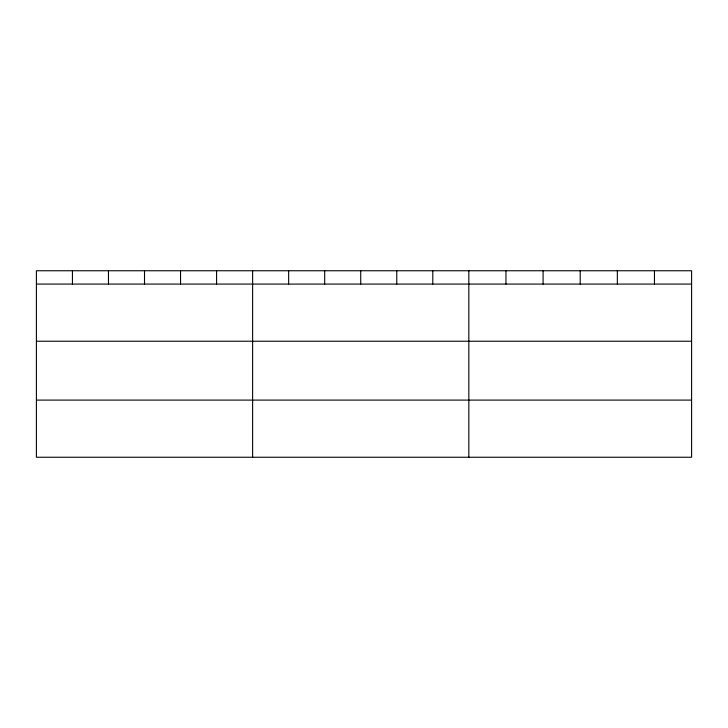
<?xml version="1.0" encoding="UTF-8"?>
<svg xmlns="http://www.w3.org/2000/svg" width="728" height="728" viewBox="0 0 728 728"><rect width="100%" height="100%" fill="white"/><g stroke="black" fill="none" stroke-linecap="round" stroke-linejoin="round"><path stroke-width="1.09" d="M691.6 341.223L691.6 270.752L36.4 270.752L36.4 457.248L691.6 457.248L691.6 341.223L36.4 341.223M36.4 284.075L691.6 284.075M36.4 400.1L691.6 400.1M654.472 270.752L654.472 284.075M617.344 270.752L617.344 284.075M580.216 270.752L580.216 284.075M543.088 270.752L543.088 284.075M505.96 270.752L505.96 284.075M468.832 270.752L468.832 457.248M432.796 270.752L432.796 284.075M396.76 270.752L396.76 284.075M360.724 270.752L360.724 284.075M324.688 270.752L324.688 284.075M288.652 270.752L288.652 284.075M252.616 270.752L252.616 457.248M216.58 270.752L216.58 284.075M180.544 270.752L180.544 284.075M144.508 270.752L144.508 284.075M108.472 270.752L108.472 284.075M72.436 270.752L72.436 284.075"/></g></svg>
